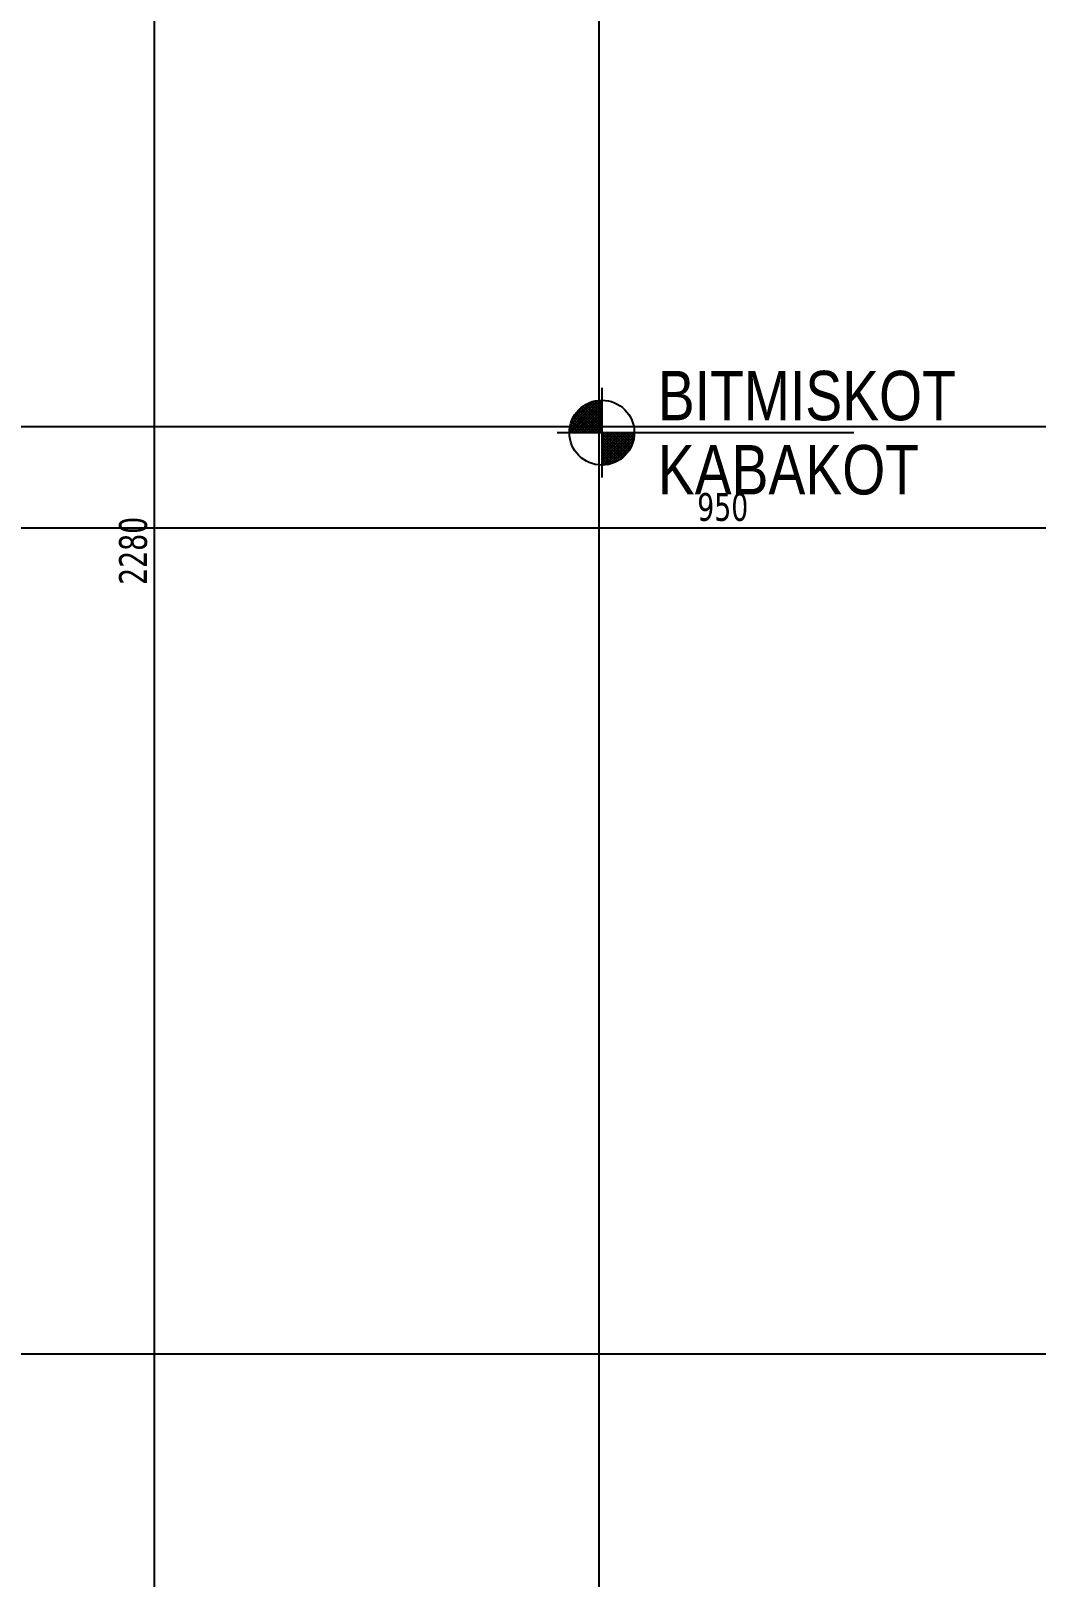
# Model space of a CAD drawing. Header units: millimetres. Extents: x 43168.9 to 43194.6, y -25545.1 to -25543.4.
# Drawn here: x 43170.5964 to 43170.7264, y -25544.2528 to -25544.0527 of the extents above; entities that cross this region are included whole.
import ezdxf

# ---------------------------------------------------------------- set-up
doc = ezdxf.new("R2010")
doc.units = ezdxf.units.MM
doc.header["$LTSCALE"] = 200
doc.linetypes.add('DASHDOT2', pattern=[0.5, 0.25, -0.125, 0, -0.125])
doc.layers.add('aks_sgh', color=5, linetype='DASHDOT2')
doc.layers.add('olcuic_sgh', color=183, linetype='Continuous')
doc.styles.add('dim', font='VERDANA.TTF', dxfattribs={"width": 0.7})
doc.styles.add('text2', font='arial.ttf')

msp = doc.modelspace()

# ---------------------------------------------------------------- linework, layer by layer
at = {"color": 0}
for p, q in [((43170.67025, -25544.09886), (43170.67025, -25544.11046)), ((43170.66445, -25544.10466), (43170.70285, -25544.10466))]:
    msp.add_line(p, q, dxfattribs=at)
for p, q in [((43170.66606, -25544.10454), (43170.67014, -25544.10046)), ((43170.66609, -25544.10415), (43170.66975, -25544.10049)), ((43170.66618, -25544.1037), (43170.66932, -25544.10056)), ((43170.6663, -25544.10466), (43170.67025, -25544.1007)), ((43170.66633, -25544.10319), (43170.66881, -25544.10071)), ((43170.66665, -25544.10251), (43170.66811, -25544.10106)), ((43170.66666, -25544.10466), (43170.67025, -25544.10106)), ((43170.66904, -25544.10466), (43170.66674, -25544.10236)), ((43170.6694, -25544.10466), (43170.66689, -25544.10215)), ((43170.66702, -25544.10466), (43170.67025, -25544.10142)), ((43170.66976, -25544.10466), (43170.66705, -25544.10195)), ((43170.67012, -25544.10466), (43170.66722, -25544.10176)), ((43170.66738, -25544.10466), (43170.67025, -25544.10178)), ((43170.67025, -25544.10443), (43170.6674, -25544.10158)), ((43170.67025, -25544.10408), (43170.66759, -25544.10141)), ((43170.66774, -25544.10466), (43170.67025, -25544.10214)), ((43170.67025, -25544.10372), (43170.6678, -25544.10126)), ((43170.67025, -25544.10336), (43170.66801, -25544.10112)), ((43170.67025, -25544.103), (43170.66823, -25544.10098)), ((43170.67025, -25544.10264), (43170.66848, -25544.10086)), ((43170.67025, -25544.10228), (43170.66873, -25544.10075)), ((43170.67025, -25544.10192), (43170.66899, -25544.10066)), ((43170.67025, -25544.10156), (43170.66927, -25544.10058)), ((43170.67025, -25544.1012), (43170.66957, -25544.10052)), ((43170.67025, -25544.10084), (43170.66989, -25544.10047)), ((43170.67025, -25544.10048), (43170.67023, -25544.10046)), ((43170.66652, -25544.10466), (43170.66609, -25544.10422)), ((43170.66688, -25544.10466), (43170.66613, -25544.1039)), ((43170.66724, -25544.10466), (43170.6662, -25544.10361)), ((43170.6676, -25544.10466), (43170.66627, -25544.10332)), ((43170.66796, -25544.10466), (43170.66638, -25544.10307)), ((43170.66832, -25544.10466), (43170.66649, -25544.10282)), ((43170.66868, -25544.10466), (43170.66661, -25544.10258)), ((43170.6681, -25544.10466), (43170.67025, -25544.1025)), ((43170.66846, -25544.10466), (43170.67025, -25544.10286)), ((43170.66882, -25544.10466), (43170.67025, -25544.10322)), ((43170.66918, -25544.10466), (43170.67025, -25544.10358)), ((43170.66954, -25544.10466), (43170.67025, -25544.10394)), ((43170.6699, -25544.10466), (43170.67025, -25544.1043)), ((43170.66616, -25544.10466), (43170.66606, -25544.10455)), ((43170.67025, -25544.10501), (43170.67061, -25544.10466)), ((43170.67025, -25544.10537), (43170.67097, -25544.10466)), ((43170.67025, -25544.10573), (43170.67133, -25544.10466)), ((43170.67025, -25544.10609), (43170.67169, -25544.10466)), ((43170.67025, -25544.10645), (43170.67205, -25544.10466)), ((43170.67025, -25544.10681), (43170.67241, -25544.10466)), ((43170.67025, -25544.10717), (43170.67277, -25544.10466)), ((43170.67025, -25544.10753), (43170.67313, -25544.10466)), ((43170.67025, -25544.10789), (43170.67349, -25544.10466)), ((43170.67025, -25544.10825), (43170.67385, -25544.10466)), ((43170.67025, -25544.10861), (43170.67421, -25544.10466)), ((43170.67315, -25544.10769), (43170.67025, -25544.10479)), ((43170.67296, -25544.10786), (43170.67025, -25544.10515)), ((43170.67276, -25544.10802), (43170.67025, -25544.10551)), ((43170.67255, -25544.10817), (43170.67025, -25544.10587)), ((43170.67233, -25544.1083), (43170.67025, -25544.10623)), ((43170.67037, -25544.10885), (43170.67445, -25544.10477)), ((43170.67333, -25544.10751), (43170.67048, -25544.10466)), ((43170.67076, -25544.10882), (43170.67442, -25544.10516)), ((43170.6735, -25544.10732), (43170.67083, -25544.10466)), ((43170.67365, -25544.10711), (43170.67119, -25544.10466)), ((43170.67121, -25544.10873), (43170.67435, -25544.10559)), ((43170.67379, -25544.1069), (43170.67155, -25544.10466)), ((43170.67171, -25544.10858), (43170.6742, -25544.1061)), ((43170.67393, -25544.10668), (43170.67191, -25544.10466)), ((43170.67405, -25544.10643), (43170.67227, -25544.10466)), ((43170.67416, -25544.10618), (43170.67263, -25544.10466)), ((43170.67425, -25544.10592), (43170.67299, -25544.10466)), ((43170.67433, -25544.10564), (43170.67335, -25544.10466)), ((43170.67439, -25544.10534), (43170.67371, -25544.10466)), ((43170.67444, -25544.10502), (43170.67407, -25544.10466)), ((43170.67445, -25544.10468), (43170.67443, -25544.10466)), ((43170.67209, -25544.10842), (43170.67025, -25544.10659)), ((43170.67184, -25544.10853), (43170.67025, -25544.10695)), ((43170.67159, -25544.10864), (43170.67025, -25544.10731)), ((43170.6713, -25544.10871), (43170.67025, -25544.10767)), ((43170.67101, -25544.10878), (43170.67025, -25544.10803)), ((43170.67069, -25544.10882), (43170.67025, -25544.10839)), ((43170.6724, -25544.10826), (43170.67385, -25544.1068)), ((43170.67036, -25544.10885), (43170.67025, -25544.10874))]:
    msp.add_line(p, q)
msp.add_circle((43170.67025, -25544.10466), 0.0042, dxfattribs=at)
at = {"layer": 'aks_sgh'}
for p, q in [((43170.66988, -25543.74092), (43170.66988, -25544.78992)), ((43171.17088, -25544.10392), (43170.19488, -25544.10392)), ((43171.17088, -25544.22392), (43170.19488, -25544.22392))]:
    msp.add_line(p, q, dxfattribs=at)
at = {"layer": 'olcuic_sgh'}
for p, q in [((43170.61233, -25543.89167), (43170.61233, -25544.34817)), ((43170.59063, -25544.11698), (43170.78113, -25544.11698))]:
    msp.add_line(p, q, dxfattribs=at)

# ---------------------------------------------------------------- texts
at = {"color": 0, "style": 'text2', "width": 0.8}
for tag, p, s in [('BITMISKOT', (43170.67749, -25544.10306), '+0,10'), ('KABAKOT', (43170.67749, -25544.11266), '±0,00')]:
    msp.add_attdef(tag, p, s, height=0.0064, dxfattribs=at)
at = {"layer": 'olcuic_sgh', "color": 2, "style": 'dim', "width": 0.7}
msp.add_text('950', height=0.0036, dxfattribs=at).set_placement((43170.68259, -25544.11607))
msp.add_text('2280', height=0.0036, rotation=90, dxfattribs=at).set_placement((43170.61141, -25544.12435))

doc.saveas('drawing.dxf')
